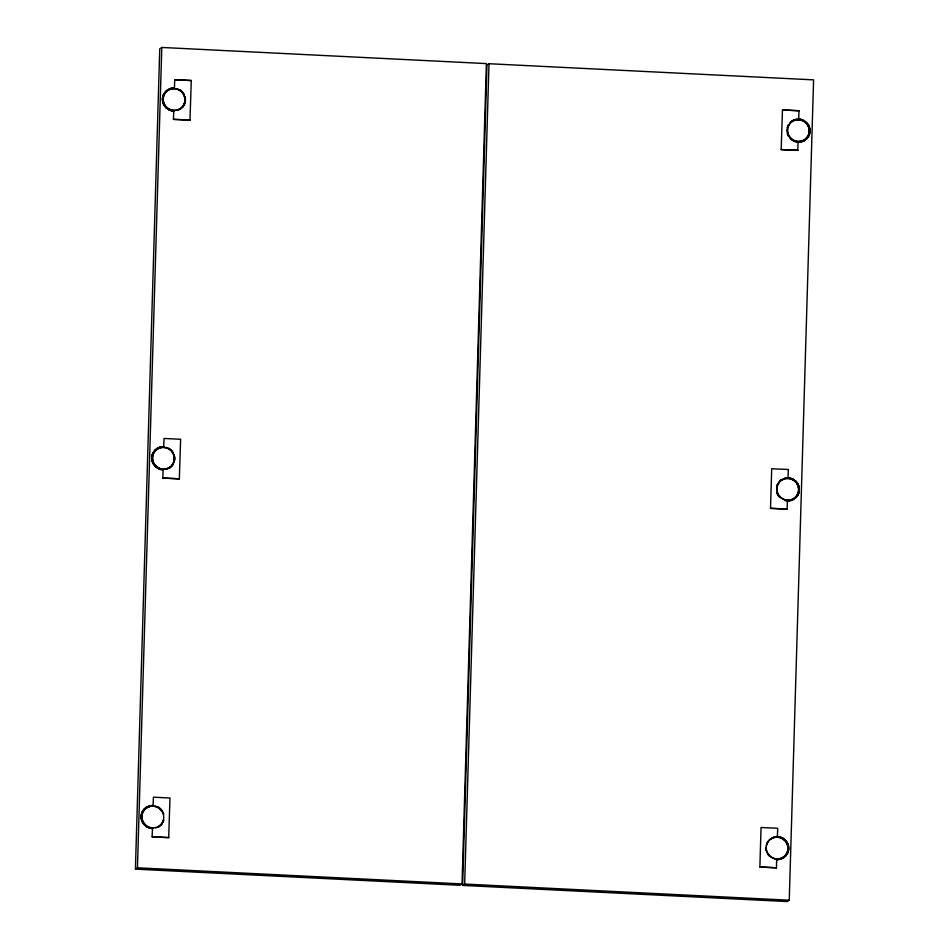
<?xml version="1.0" encoding="UTF-8"?>
<svg xmlns="http://www.w3.org/2000/svg" width="949" height="949" viewBox="0 0 949 949"><rect width="100%" height="100%" fill="white"/><g stroke="black" fill="none" stroke-linecap="round" stroke-linejoin="round"><path stroke-width="1.42" d="M135.41 869.13L159.752 48.79L161.793 47.45L486.386 63.595L462.033 883.934L460.004 885.275L135.41 869.13L137.439 867.801L462.033 883.934M137.439 867.801L161.793 47.45M149.468 805.891L153.05 805.571L153.406 797.184L169.978 798.014L168.685 837.647L152.125 836.828L152.481 828.441L147.237 826.982L144.687 825.227M162.884 478.011L179.444 478.842L162.765 478.094L163.133 469.708L160.595 469.47M163.109 446.754L163.703 446.825L164.058 438.45L180.618 439.268L179.337 478.913M173.418 119.349L190.097 120.108L173.418 119.349L173.774 110.974L168.424 109.586M189.978 120.179L191.271 80.535L174.699 79.716L174.462 88.02L173.75 88.02M462.614 885.405L486.967 65.066L488.996 63.725L813.59 79.87L789.248 900.21L787.207 901.55L462.614 885.405L464.654 884.065L789.248 900.21M464.654 884.065L488.996 63.725M759.995 866.983L776.555 867.801L759.876 867.054L761.051 827.492L777.729 828.24L777.373 836.615L782.723 838.003L787.065 842.226A11.507 11.269 56.7 0 1 787.314 853.792L785.404 856.259M791.027 500.443L787.445 500.764L787.089 509.139L770.529 508.32L771.703 468.747L788.382 469.494L788.014 477.881L793.376 479.269M781.181 149.586L797.848 150.333L781.181 149.586L782.462 109.942L799.022 110.76L798.667 119.147L804.017 120.535L808.358 124.758M776.448 867.872L776.685 859.569L780.386 859.177M797.741 150.405L798.097 142.03L798.69 142.101M155.09 450.075L153.192 452.543A11.507 11.269 56.7 0 0 153.441 464.097L155.446 466.41M144.45 808.809L142.54 811.276A11.507 11.269 56.7 0 0 142.789 822.83L144.806 825.144M806.697 138.779L808.607 136.312A11.507 11.269 56.7 0 0 808.358 124.758M793.696 499.352L797.848 495.129A11.507 11.269 56.7 0 0 797.706 483.492L795.82 481.107L790.434 478.189M796.164 497.442L797.955 495.046A11.507 11.269 56.7 0 0 797.599 483.575L795.701 481.179M159.135 825.986L161.33 823.993A10.866 10.641 56.7 0 0 161.674 810.743L159.705 808.643A11.198 10.961 56.7 0 0 146.395 808.026L144.212 810.019A10.866 10.641 56.7 0 0 143.868 823.269L145.826 825.369M165.624 91.412L170.879 88.34L173.869 87.937M168.103 89.491L163.833 93.809A11.507 11.269 56.7 0 0 164.082 105.363L166.099 107.676M154.984 450.146L157.451 448.236M806.816 138.708L804.337 140.618L798.572 142.172M144.331 808.88L146.81 806.97M783.044 858.098L785.523 856.176M174.699 79.716L191.271 80.535M173.774 110.974L171.247 110.736M163.703 446.825L160.12 447.145M782.462 109.942L799.022 110.76M798.667 119.147L801.193 119.384M153.05 805.571L146.692 807.041M152.374 828.524L147.131 827.054M152.125 836.828L168.803 837.576M770.529 508.32L787.207 509.067M801.68 141.709L804.455 140.547M157.344 448.308L160.227 447.074M790.92 500.514L793.803 499.281M783.162 858.015L777.278 859.652M157.771 468.32L160.713 469.399M779.793 836.935L782.617 838.086L786.946 842.309A11.507 11.269 56.7 0 1 787.196 853.863M165.98 107.747L168.531 109.503M155.339 466.481L157.89 468.248M794.669 480.953A11.198 10.961 56.7 0 0 781.359 480.348L779.176 482.329A10.866 10.641 56.7 0 0 778.832 495.58L780.802 497.679A11.198 10.961 56.7 0 0 794.111 498.296L796.294 496.303A10.866 10.641 56.7 0 0 796.638 483.053L794.562 481.024A11.198 10.961 56.7 0 0 781.252 480.419M182.849 93.346L180.879 91.246A11.198 10.961 56.7 0 0 167.57 90.63M766.223 846.176A10.866 10.641 56.7 0 1 768.524 841.063L770.718 839.082A11.198 10.961 56.7 0 1 784.016 839.699L785.986 841.799A10.866 10.641 56.7 0 1 785.642 855.049L783.459 857.03A11.198 10.961 56.7 0 1 770.149 856.425L768.192 854.314A10.866 10.641 56.7 0 1 766.151 849.011M161.555 810.814L159.586 808.714A11.198 10.961 56.7 0 0 146.276 808.109M806.353 122.445L808.24 124.829A11.507 11.269 56.7 0 1 808.489 136.383M153.548 464.025A11.507 11.269 56.7 0 1 153.299 452.459M154.972 451.202A10.866 10.641 56.7 0 0 154.628 464.464L156.597 466.564A11.198 10.961 56.7 0 0 169.895 467.169M170.345 449.909A11.198 10.961 56.7 0 0 157.036 449.292L154.853 451.285A10.866 10.641 56.7 0 0 154.509 464.536L156.478 466.635A11.198 10.961 56.7 0 0 169.788 467.24L171.971 465.259A10.866 10.641 56.7 0 0 172.315 452.009L170.239 449.98A11.198 10.961 56.7 0 0 156.929 449.363M172.208 452.08A10.866 10.641 56.7 0 1 171.864 465.33M166.016 447.442A11.305 11.068 56.7 0 1 166.466 469.162M163.584 469.541A11.305 11.068 56.7 0 1 152.22 458.32A11.305 11.068 56.7 0 1 163.121 447.062M164.201 105.28A11.507 11.269 56.7 0 1 163.952 93.726M165.612 92.468A10.866 10.641 56.7 0 0 165.268 105.719L167.238 107.818A11.198 10.961 56.7 0 0 180.547 108.435M182.849 93.346A10.866 10.641 56.7 0 1 182.505 106.596M176.668 88.708A11.305 11.068 56.7 0 1 177.107 110.416M174.236 110.808A11.305 11.068 56.7 0 1 162.86 99.586A11.305 11.068 56.7 0 1 173.774 88.328M142.908 822.759A11.507 11.269 56.7 0 1 142.658 811.205M144.319 809.948A10.866 10.641 56.7 0 0 143.975 823.198L145.944 825.298A11.198 10.961 56.7 0 0 159.254 825.903M158.483 826.769A11.305 11.068 56.7 0 1 155.814 827.896M152.943 828.287A11.305 11.068 56.7 0 1 141.567 817.053A11.305 11.068 56.7 0 1 152.481 805.808M155.375 806.187A11.305 11.068 56.7 0 1 163.418 814.123M163.536 819.936A11.305 11.068 56.7 0 1 160.749 824.978M163.453 469.874A11.637 11.388 56.7 0 1 151.887 458.177A11.637 11.388 56.7 0 1 163.264 446.742M169.005 448.355A11.637 11.388 56.7 0 1 173.24 452.637M174.628 456.422A11.637 11.388 56.7 0 1 174.663 460.443M173.335 464.203A11.637 11.388 56.7 0 1 169.171 468.379M152.801 828.607A11.637 11.388 56.7 0 1 141.247 816.911A11.637 11.388 56.7 0 1 152.611 805.476M158.364 807.089A11.637 11.388 56.7 0 1 162.587 811.371M163.062 812.273A11.637 11.388 56.7 0 1 163.762 814.171M163.809 820.161A11.637 11.388 56.7 0 1 163.145 822.048M162.16 823.779A11.637 11.388 56.7 0 1 158.53 827.125M174.106 111.128A11.637 11.388 56.7 0 1 162.54 99.443A11.637 11.388 56.7 0 1 173.904 88.008M179.658 89.621A11.637 11.388 56.7 0 1 183.881 93.904M185.055 96.703A11.637 11.388 56.7 0 1 185.102 102.682M184.818 103.643A11.637 11.388 56.7 0 1 183.987 105.458M183.454 106.3A11.637 11.388 56.7 0 1 182.184 107.83M796.519 483.136A10.866 10.641 56.7 0 1 796.175 496.386M779.283 482.258A10.866 10.641 56.7 0 0 778.939 495.508L780.908 497.608A11.198 10.961 56.7 0 0 794.218 498.225M777.907 483.753A11.305 11.068 56.7 0 1 792.178 479.162A11.305 11.068 56.7 0 1 798.228 493.183A11.305 11.068 56.7 0 1 785.013 500.218M779.959 497.312A11.305 11.068 56.7 0 1 776.97 492.282M785.879 841.87A10.866 10.641 56.7 0 1 785.535 855.12M768.643 840.992A10.866 10.641 56.7 0 0 768.299 854.242L770.268 856.342A11.198 10.961 56.7 0 0 783.577 856.959M770.6 839.153A11.198 10.961 56.7 0 1 783.91 839.77M767.266 842.487A11.305 11.068 56.7 0 1 781.525 837.896A11.305 11.068 56.7 0 1 787.575 851.917A11.305 11.068 56.7 0 1 774.372 858.952M769.319 856.045A11.305 11.068 56.7 0 1 767.492 853.72M789.936 123.524A10.866 10.641 56.7 0 0 789.592 136.775L791.561 138.874A11.198 10.961 56.7 0 0 804.871 139.479L806.935 137.569A10.866 10.641 56.7 0 0 807.279 124.319L805.321 122.219A11.198 10.961 56.7 0 0 792.012 121.602L789.829 123.595A10.866 10.641 56.7 0 0 788.334 125.992M791.893 121.686A11.198 10.961 56.7 0 1 805.203 122.291L807.172 124.39A10.866 10.641 56.7 0 1 806.828 137.652L804.752 139.562A11.198 10.961 56.7 0 1 791.442 138.945L789.485 136.846A10.866 10.641 56.7 0 1 787.528 128.696M790.28 122.682A11.305 11.068 56.7 0 1 808.714 126.763A11.305 11.068 56.7 0 1 797.587 141.816A11.305 11.068 56.7 0 1 788.56 125.019M784.621 478.154A11.637 11.388 56.7 0 1 799.141 489.482A11.637 11.388 56.7 0 1 784.799 500.491M778.963 496.695A11.637 11.388 56.7 0 1 777.8 495.022M777.326 494.132A11.637 11.388 56.7 0 1 776.626 492.223M776.579 486.244A11.637 11.388 56.7 0 1 777.243 484.358M779.497 481.096A11.637 11.388 56.7 0 1 781.027 479.814M792.51 120.547A11.637 11.388 56.7 0 1 809.794 130.748A11.637 11.388 56.7 0 1 792.676 140.571M791.834 140.025A11.637 11.388 56.7 0 1 790.28 138.708M788.441 136.288A11.637 11.388 56.7 0 1 787.279 133.489M787.231 127.51A11.637 11.388 56.7 0 1 788.346 124.734M790.149 122.35A11.637 11.388 56.7 0 1 791.668 121.081M773.969 836.888A11.637 11.388 56.7 0 1 788.382 846.71A11.637 11.388 56.7 0 1 777.124 859.652M765.76 849.984A11.637 11.388 56.7 0 1 765.57 847.967M167.688 90.558L165.506 92.551A10.866 10.641 56.7 0 0 165.162 105.802L167.131 107.901A11.198 10.961 56.7 0 0 180.429 108.506L182.623 106.525A10.866 10.641 56.7 0 0 182.967 93.263L180.998 91.163A11.198 10.961 56.7 0 0 167.688 90.558"/></g></svg>
